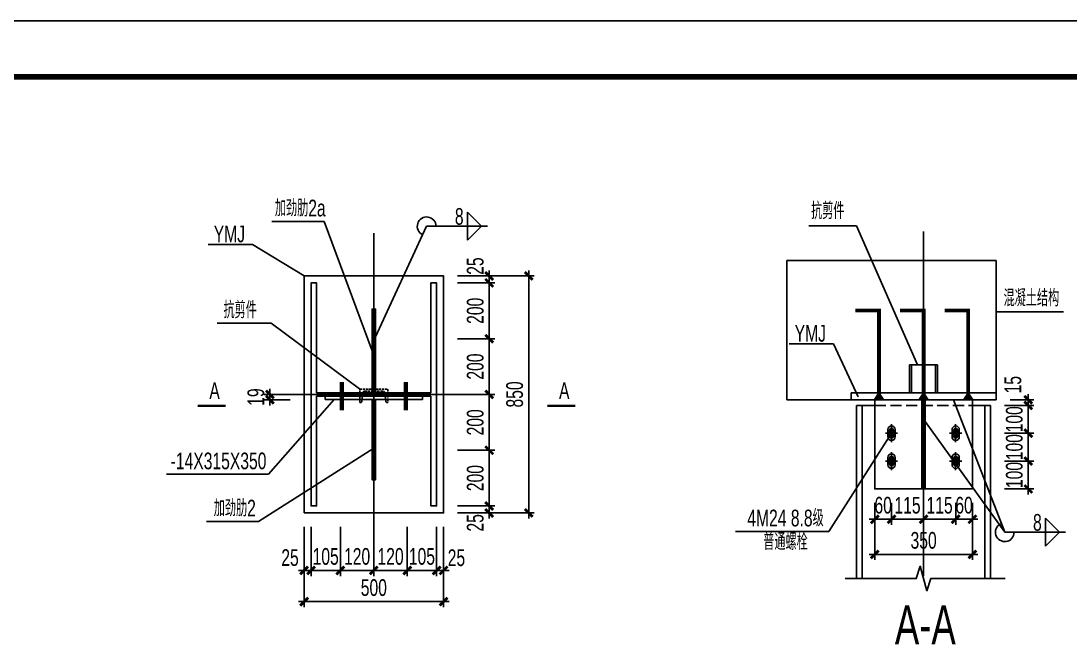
# Model space of a CAD drawing. Header units: millimetres. Extents: x 2359 to 61759, y 2141 to 44141.
# Drawn here: x 25380 to 44188, y 32915 to 44141 of the extents above; entities that cross this region are included whole.
import ezdxf

# ---------------------------------------------------------------- set-up
doc = ezdxf.new("R2010")
doc.units = ezdxf.units.MM
doc.header["$LTSCALE"] = 800
for name, pattern in [('Sx-T-GZJD$0$DASH', [0.35, 0.25, -0.1]), ('Sx-T-GZJD$0$Sx-T-A-DG$0$DASH', [0.35, 0.25, -0.1]), ('Sx-T-GZJD$0$Sx-T-A-DG$0$DASHED', [0.75, 0.5, -0.25]), ('Sx-T-GZJD$0$Sx-T-A-DG$0$DOTE', [2.42, 2, -0.2, 0.02, -0.2])]:
    doc.linetypes.add(name, pattern=pattern)
for name, color, linetype in [('Sx-T-GZJD$0$Sx-T-A-DG$0$Prof', 2, 'Continuous'), ('Sx-T-GZJD$0$Sx-T-A-DG$0$S-AXIS', 222, 'Sx-T-GZJD$0$Sx-T-A-DG$0$DOTE'), ('Sx-T-GZJD$0$Sx-T-A-DG$0$S-BDER', 101, 'Continuous'), ('Sx-T-GZJD$0$Sx-T-A-DG$0$S-BEAM', 4, 'Sx-T-GZJD$0$Sx-T-A-DG$0$DASHED'), ('Sx-T-GZJD$0$Sx-T-A-DG$0$S-COLU', 30, 'Continuous'), ('Sx-T-GZJD$0$Sx-T-A-DG$0$S-THIN', 7, 'Continuous'), ('Sx-T-GZJD$0$Sx-T-A-DG$0$STGJ_BOLT_THIN', 9, 'Continuous')]:
    doc.layers.add(name, color=color, linetype=linetype)
doc.styles.add('Sx-T-GZJD$0$Sx-T-A-DG$0$TSSD_Dimension', font='jzfz_ena.shx', dxfattribs={"width": 0.7, "bigfont": 'JZFZ_CNA.shx'})
doc.dimstyles.new('Sx-T-GZJD$0$Sx-T-A-DG$0$TSSD_100_20', dxfattribs={"dimtxt": 300, "dimasz": 100, "dimexe": 100, "dimexo": 250, "dimgap": 100, "dimtad": 1, "dimdec": 0, "dimlfac": 0.2, "dimzin": 0, "dimdsep": 46, "dimtxsty": 'Sx-T-GZJD$0$Sx-T-A-DG$0$TSSD_Dimension', "dimblk": 'Sx-T-GZJD$0$Sx-T-A-DG$0$_ArchTick', "dimcen": 0, "dimdle": 100, "dimclrt": 7, "dimadec": 0, "dimazin": 0, "dimtfac": 1, "dimtdec": 0, "dimtix": 1, "dimtmove": 2, "dimatfit": 3, "dimfxl": 0, "dimtolj": 1, "dimtzin": 0, "dimarcsym": 0})

# ---------------------------------------------------------------- blocks, each defined once
blk = doc.blocks.new('Sx-T-GZJD$0$Sx-T-A-DG$0$_ArchTick')
at = {"color": 0, "const_width": 0.5}
blk.add_lwpolyline([(-0.71, -0.71), (0.71, 0.71)], dxfattribs=at)
blk = doc.blocks.new('*D50')
at = {"layer": 'Defpoints', "color": 0, "transparency": 16777216}
for p in [(40688, 35749), (40988, 35749), (40988, 35206)]:
    blk.add_point(p, dxfattribs=at)
at = {"layer": 'Sx-T-GZJD$0$Sx-T-A-DG$0$S-BDER', "color": 0, "lineweight": -2, "transparency": 16777216}
for p, q in [((40688, 35499), (40688, 35106)), ((40988, 35499), (40988, 35106)), ((40688, 35206), (40588, 35206)), ((40688, 35206), (40988, 35206)), ((40988, 35206), (41088, 35206))]:
    blk.add_line(p, q, dxfattribs=at)
at = {"layer": 'Sx-T-GZJD$0$Sx-T-A-DG$0$S-BDER', "color": 0, "lineweight": -2, "transparency": 16777216, "xscale": 100, "yscale": 100, "zscale": 100}
blk.add_blockref('Sx-T-GZJD$0$Sx-T-A-DG$0$_ArchTick', (40688, 35206), dxfattribs=at)
at = {"layer": 'Sx-T-GZJD$0$Sx-T-A-DG$0$S-BDER', "color": 0, "lineweight": -2, "transparency": 16777216, "xscale": 100, "yscale": 100, "zscale": 100, "rotation": 180}
blk.add_blockref('Sx-T-GZJD$0$Sx-T-A-DG$0$_ArchTick', (40988, 35206), dxfattribs=at)
at = {"layer": 'Sx-T-GZJD$0$Sx-T-A-DG$0$S-BDER', "color": 7, "transparency": 16777216, "insert": (40838, 35456), "char_height": 300, "attachment_point": 5, "style": 'Sx-T-GZJD$0$Sx-T-A-DG$0$TSSD_Dimension'}
blk.add_mtext('\\A1;60', dxfattribs=at)
blk = doc.blocks.new('*D51')
at = {"layer": 'Defpoints', "color": 0, "transparency": 16777216}
for p in [(40988, 35749), (41563, 35749), (41563, 35206)]:
    blk.add_point(p, dxfattribs=at)
at = {"layer": 'Sx-T-GZJD$0$Sx-T-A-DG$0$S-BDER', "color": 0, "lineweight": -2, "transparency": 16777216}
for p, q in [((40988, 35499), (40988, 35106)), ((41563, 35499), (41563, 35106)), ((40988, 35206), (40888, 35206)), ((40988, 35206), (41563, 35206)), ((41563, 35206), (41663, 35206))]:
    blk.add_line(p, q, dxfattribs=at)
at = {"layer": 'Sx-T-GZJD$0$Sx-T-A-DG$0$S-BDER', "color": 0, "lineweight": -2, "transparency": 16777216, "xscale": 100, "yscale": 100, "zscale": 100}
blk.add_blockref('Sx-T-GZJD$0$Sx-T-A-DG$0$_ArchTick', (40988, 35206), dxfattribs=at)
at = {"layer": 'Sx-T-GZJD$0$Sx-T-A-DG$0$S-BDER', "color": 0, "lineweight": -2, "transparency": 16777216, "xscale": 100, "yscale": 100, "zscale": 100, "rotation": 180}
blk.add_blockref('Sx-T-GZJD$0$Sx-T-A-DG$0$_ArchTick', (41563, 35206), dxfattribs=at)
at = {"layer": 'Sx-T-GZJD$0$Sx-T-A-DG$0$S-BDER', "color": 7, "transparency": 16777216, "insert": (41275, 35456), "char_height": 300, "attachment_point": 5, "style": 'Sx-T-GZJD$0$Sx-T-A-DG$0$TSSD_Dimension'}
blk.add_mtext('\\A1;115', dxfattribs=at)
blk = doc.blocks.new('*D52')
at = {"layer": 'Defpoints', "color": 0, "transparency": 16777216}
for p in [(41563, 35749), (42138, 35749), (42138, 35206)]:
    blk.add_point(p, dxfattribs=at)
at = {"layer": 'Sx-T-GZJD$0$Sx-T-A-DG$0$S-BDER', "color": 0, "lineweight": -2, "transparency": 16777216}
for p, q in [((41563, 35499), (41563, 35106)), ((42138, 35499), (42138, 35106)), ((41563, 35206), (41463, 35206)), ((41563, 35206), (42138, 35206)), ((42138, 35206), (42238, 35206))]:
    blk.add_line(p, q, dxfattribs=at)
at = {"layer": 'Sx-T-GZJD$0$Sx-T-A-DG$0$S-BDER', "color": 0, "lineweight": -2, "transparency": 16777216, "xscale": 100, "yscale": 100, "zscale": 100}
blk.add_blockref('Sx-T-GZJD$0$Sx-T-A-DG$0$_ArchTick', (41563, 35206), dxfattribs=at)
at = {"layer": 'Sx-T-GZJD$0$Sx-T-A-DG$0$S-BDER', "color": 0, "lineweight": -2, "transparency": 16777216, "xscale": 100, "yscale": 100, "zscale": 100, "rotation": 180}
blk.add_blockref('Sx-T-GZJD$0$Sx-T-A-DG$0$_ArchTick', (42138, 35206), dxfattribs=at)
at = {"layer": 'Sx-T-GZJD$0$Sx-T-A-DG$0$S-BDER', "color": 7, "transparency": 16777216, "insert": (41850, 35456), "char_height": 300, "attachment_point": 5, "style": 'Sx-T-GZJD$0$Sx-T-A-DG$0$TSSD_Dimension'}
blk.add_mtext('\\A1;115', dxfattribs=at)
blk = doc.blocks.new('*D53')
at = {"layer": 'Defpoints', "color": 0, "transparency": 16777216}
for p in [(42138, 35749), (42438, 35749), (42438, 35206)]:
    blk.add_point(p, dxfattribs=at)
at = {"layer": 'Sx-T-GZJD$0$Sx-T-A-DG$0$S-BDER', "color": 0, "lineweight": -2, "transparency": 16777216}
for p, q in [((42138, 35499), (42138, 35106)), ((42438, 35499), (42438, 35106)), ((42138, 35206), (42038, 35206)), ((42138, 35206), (42438, 35206)), ((42438, 35206), (42538, 35206))]:
    blk.add_line(p, q, dxfattribs=at)
at = {"layer": 'Sx-T-GZJD$0$Sx-T-A-DG$0$S-BDER', "color": 0, "lineweight": -2, "transparency": 16777216, "xscale": 100, "yscale": 100, "zscale": 100}
blk.add_blockref('Sx-T-GZJD$0$Sx-T-A-DG$0$_ArchTick', (42138, 35206), dxfattribs=at)
at = {"layer": 'Sx-T-GZJD$0$Sx-T-A-DG$0$S-BDER', "color": 0, "lineweight": -2, "transparency": 16777216, "xscale": 100, "yscale": 100, "zscale": 100, "rotation": 180}
blk.add_blockref('Sx-T-GZJD$0$Sx-T-A-DG$0$_ArchTick', (42438, 35206), dxfattribs=at)
at = {"layer": 'Sx-T-GZJD$0$Sx-T-A-DG$0$S-BDER', "color": 7, "transparency": 16777216, "insert": (42288, 35456), "char_height": 300, "attachment_point": 5, "style": 'Sx-T-GZJD$0$Sx-T-A-DG$0$TSSD_Dimension'}
blk.add_mtext('\\A1;60', dxfattribs=at)
blk = doc.blocks.new('*D54')
at = {"layer": 'Defpoints', "color": 0, "transparency": 16777216}
for p in [(42763, 37249), (43440, 37249), (42763, 36749)]:
    blk.add_point(p, dxfattribs=at)
at = {"layer": 'Sx-T-GZJD$0$Sx-T-A-DG$0$S-BDER', "color": 0, "lineweight": -2, "transparency": 16777216}
for p, q in [((43013, 37249), (43540, 37249)), ((43440, 37249), (43440, 37349)), ((43440, 36749), (43440, 37249)), ((43013, 36749), (43540, 36749)), ((43440, 36749), (43440, 36649))]:
    blk.add_line(p, q, dxfattribs=at)
at = {"layer": 'Sx-T-GZJD$0$Sx-T-A-DG$0$S-BDER', "color": 0, "lineweight": -2, "transparency": 16777216, "xscale": 100, "yscale": 100, "zscale": 100}
for p, rotation in [((43440, 37249), 270), ((43440, 36749), 90)]:
    blk.add_blockref('Sx-T-GZJD$0$Sx-T-A-DG$0$_ArchTick', p, dxfattribs=dict(at, rotation=rotation))
at = {"layer": 'Sx-T-GZJD$0$Sx-T-A-DG$0$S-BDER', "color": 7, "transparency": 16777216, "insert": (43190, 36999), "char_height": 300, "attachment_point": 5, "rotation": 90, "style": 'Sx-T-GZJD$0$Sx-T-A-DG$0$TSSD_Dimension'}
blk.add_mtext('\\A1;100', dxfattribs=at)
blk = doc.blocks.new('*D55')
at = {"layer": 'Defpoints', "color": 0, "transparency": 16777216}
for p in [(40688, 35749), (42438, 35749), (42438, 34576)]:
    blk.add_point(p, dxfattribs=at)
at = {"layer": 'Sx-T-GZJD$0$Sx-T-A-DG$0$S-BDER', "color": 0, "lineweight": -2, "transparency": 16777216}
for p, q in [((40688, 35499), (40688, 34476)), ((42438, 35499), (42438, 34476)), ((40588, 34576), (42538, 34576))]:
    blk.add_line(p, q, dxfattribs=at)
at = {"layer": 'Sx-T-GZJD$0$Sx-T-A-DG$0$S-BDER', "color": 0, "lineweight": -2, "transparency": 16777216, "xscale": 100, "yscale": 100, "zscale": 100, "rotation": 180}
blk.add_blockref('Sx-T-GZJD$0$Sx-T-A-DG$0$_ArchTick', (40688, 34576), dxfattribs=at)
at = {"layer": 'Sx-T-GZJD$0$Sx-T-A-DG$0$S-BDER', "color": 0, "lineweight": -2, "transparency": 16777216, "xscale": 100, "yscale": 100, "zscale": 100}
blk.add_blockref('Sx-T-GZJD$0$Sx-T-A-DG$0$_ArchTick', (42438, 34576), dxfattribs=at)
at = {"layer": 'Sx-T-GZJD$0$Sx-T-A-DG$0$S-BDER', "color": 7, "transparency": 16777216, "insert": (41563, 34826), "char_height": 300, "attachment_point": 5, "style": 'Sx-T-GZJD$0$Sx-T-A-DG$0$TSSD_Dimension'}
blk.add_mtext('\\A1;350', dxfattribs=at)
blk = doc.blocks.new('*D89')
at = {"layer": 'Defpoints', "color": 0, "transparency": 16777216}
for p in [(42763, 37249), (42863, 37349), (43440, 37349)]:
    blk.add_point(p, dxfattribs=at)
at = {"layer": 'Sx-T-GZJD$0$Sx-T-A-DG$0$S-BDER', "color": 0, "lineweight": -2, "transparency": 16777216}
for p, q in [((43440, 37349), (43440, 37449)), ((43013, 37249), (43540, 37249)), ((43113, 37349), (43540, 37349)), ((43440, 37249), (43440, 37349)), ((43440, 37249), (43440, 37149))]:
    blk.add_line(p, q, dxfattribs=at)
at = {"layer": 'Sx-T-GZJD$0$Sx-T-A-DG$0$S-BDER', "color": 0, "lineweight": -2, "transparency": 16777216, "xscale": 100, "yscale": 100, "zscale": 100}
for p, rotation in [((43440, 37349), 270), ((43440, 37249), 90)]:
    blk.add_blockref('Sx-T-GZJD$0$Sx-T-A-DG$0$_ArchTick', p, dxfattribs=dict(at, rotation=rotation))
at = {"layer": 'Sx-T-GZJD$0$Sx-T-A-DG$0$S-BDER', "color": 7, "transparency": 16777216, "insert": (43165, 37619), "char_height": 300, "attachment_point": 5, "rotation": 90, "style": 'Sx-T-GZJD$0$Sx-T-A-DG$0$TSSD_Dimension'}
blk.add_mtext('\\A1;15', dxfattribs=at)
blk = doc.blocks.new('*D98')
at = {"layer": 'Defpoints', "color": 0, "transparency": 16777216}
for p in [(42763, 36749), (43440, 36749), (42763, 36249)]:
    blk.add_point(p, dxfattribs=at)
at = {"layer": 'Sx-T-GZJD$0$Sx-T-A-DG$0$S-BDER', "color": 0, "lineweight": -2, "transparency": 16777216}
for p, q in [((43013, 36749), (43540, 36749)), ((43440, 36749), (43440, 36849)), ((43440, 36249), (43440, 36749)), ((43013, 36249), (43540, 36249)), ((43440, 36249), (43440, 36149))]:
    blk.add_line(p, q, dxfattribs=at)
at = {"layer": 'Sx-T-GZJD$0$Sx-T-A-DG$0$S-BDER', "color": 0, "lineweight": -2, "transparency": 16777216, "xscale": 100, "yscale": 100, "zscale": 100}
for p, rotation in [((43440, 36749), 270), ((43440, 36249), 90)]:
    blk.add_blockref('Sx-T-GZJD$0$Sx-T-A-DG$0$_ArchTick', p, dxfattribs=dict(at, rotation=rotation))
at = {"layer": 'Sx-T-GZJD$0$Sx-T-A-DG$0$S-BDER', "color": 7, "transparency": 16777216, "insert": (43190, 36499), "char_height": 300, "attachment_point": 5, "rotation": 90, "style": 'Sx-T-GZJD$0$Sx-T-A-DG$0$TSSD_Dimension'}
blk.add_mtext('\\A1;100', dxfattribs=at)
blk = doc.blocks.new('*D99')
at = {"layer": 'Defpoints', "color": 0, "transparency": 16777216}
for p in [(42763, 36249), (43440, 36249), (42763, 35749)]:
    blk.add_point(p, dxfattribs=at)
at = {"layer": 'Sx-T-GZJD$0$Sx-T-A-DG$0$S-BDER', "color": 0, "lineweight": -2, "transparency": 16777216}
for p, q in [((43440, 36249), (43440, 36349)), ((43013, 36249), (43540, 36249)), ((43440, 35749), (43440, 36249)), ((43013, 35749), (43540, 35749)), ((43440, 35749), (43440, 35649))]:
    blk.add_line(p, q, dxfattribs=at)
at = {"layer": 'Sx-T-GZJD$0$Sx-T-A-DG$0$S-BDER', "color": 0, "lineweight": -2, "transparency": 16777216, "xscale": 100, "yscale": 100, "zscale": 100}
for p, rotation in [((43440, 36249), 270), ((43440, 35749), 90)]:
    blk.add_blockref('Sx-T-GZJD$0$Sx-T-A-DG$0$_ArchTick', p, dxfattribs=dict(at, rotation=rotation))
at = {"layer": 'Sx-T-GZJD$0$Sx-T-A-DG$0$S-BDER', "color": 7, "transparency": 16777216, "insert": (43190, 35999), "char_height": 300, "attachment_point": 5, "rotation": 90, "style": 'Sx-T-GZJD$0$Sx-T-A-DG$0$TSSD_Dimension'}
blk.add_mtext('\\A1;100', dxfattribs=at)
blk = doc.blocks.new('*D108')
at = {"layer": 'Defpoints', "color": 0, "transparency": 16777216}
for p in [(32956, 35444), (33775, 35444), (32956, 35319)]:
    blk.add_point(p, dxfattribs=at)
at = {"layer": 'Sx-T-GZJD$0$Sx-T-A-DG$0$S-BDER', "color": 0, "lineweight": -2, "transparency": 16777216}
for p, q in [((33206, 35444), (33875, 35444)), ((33775, 35444), (33775, 35544)), ((33775, 35319), (33775, 35444)), ((33206, 35319), (33875, 35319)), ((33775, 35319), (33775, 35219))]:
    blk.add_line(p, q, dxfattribs=at)
at = {"layer": 'Sx-T-GZJD$0$Sx-T-A-DG$0$S-BDER', "color": 0, "lineweight": -2, "transparency": 16777216, "xscale": 100, "yscale": 100, "zscale": 100}
for p, rotation in [((33775, 35444), 270), ((33775, 35319), 90)]:
    blk.add_blockref('Sx-T-GZJD$0$Sx-T-A-DG$0$_ArchTick', p, dxfattribs=dict(at, rotation=rotation))
at = {"layer": 'Sx-T-GZJD$0$Sx-T-A-DG$0$S-BDER', "color": 7, "transparency": 16777216, "insert": (33525, 35142), "char_height": 300, "attachment_point": 5, "rotation": 90, "style": 'Sx-T-GZJD$0$Sx-T-A-DG$0$TSSD_Dimension'}
blk.add_mtext('\\A1;25', dxfattribs=at)
blk = doc.blocks.new('*D109')
at = {"layer": 'Defpoints', "color": 0, "transparency": 16777216}
for p in [(32956, 39569), (33775, 39569), (32956, 39444)]:
    blk.add_point(p, dxfattribs=at)
at = {"layer": 'Sx-T-GZJD$0$Sx-T-A-DG$0$S-BDER', "color": 0, "lineweight": -2, "transparency": 16777216}
for p, q in [((33206, 39569), (33875, 39569)), ((33775, 39569), (33775, 39669)), ((33775, 39444), (33775, 39569)), ((33206, 39444), (33875, 39444)), ((33775, 39444), (33775, 39344))]:
    blk.add_line(p, q, dxfattribs=at)
at = {"layer": 'Sx-T-GZJD$0$Sx-T-A-DG$0$S-BDER', "color": 0, "lineweight": -2, "transparency": 16777216, "xscale": 100, "yscale": 100, "zscale": 100}
for p, rotation in [((33775, 39569), 270), ((33775, 39444), 90)]:
    blk.add_blockref('Sx-T-GZJD$0$Sx-T-A-DG$0$_ArchTick', p, dxfattribs=dict(at, rotation=rotation))
at = {"layer": 'Sx-T-GZJD$0$Sx-T-A-DG$0$S-BDER', "color": 7, "transparency": 16777216, "insert": (33525, 39746), "char_height": 300, "attachment_point": 5, "rotation": 90, "style": 'Sx-T-GZJD$0$Sx-T-A-DG$0$TSSD_Dimension'}
blk.add_mtext('\\A1;25', dxfattribs=at)
blk = doc.blocks.new('*D110')
at = {"layer": 'Defpoints', "color": 0, "transparency": 16777216}
for p in [(32306, 35319), (32831, 35319), (32306, 34288)]:
    blk.add_point(p, dxfattribs=at)
at = {"layer": 'Sx-T-GZJD$0$Sx-T-A-DG$0$S-BDER', "color": 0, "lineweight": -2, "transparency": 16777216}
for p, q in [((32306, 35069), (32306, 34188)), ((32831, 35069), (32831, 34188)), ((32306, 34288), (32206, 34288)), ((32831, 34288), (32306, 34288)), ((32831, 34288), (32931, 34288))]:
    blk.add_line(p, q, dxfattribs=at)
at = {"layer": 'Sx-T-GZJD$0$Sx-T-A-DG$0$S-BDER', "color": 0, "lineweight": -2, "transparency": 16777216, "xscale": 100, "yscale": 100, "zscale": 100}
blk.add_blockref('Sx-T-GZJD$0$Sx-T-A-DG$0$_ArchTick', (32306, 34288), dxfattribs=at)
at = {"layer": 'Sx-T-GZJD$0$Sx-T-A-DG$0$S-BDER', "color": 0, "lineweight": -2, "transparency": 16777216, "xscale": 100, "yscale": 100, "zscale": 100, "rotation": 180}
blk.add_blockref('Sx-T-GZJD$0$Sx-T-A-DG$0$_ArchTick', (32831, 34288), dxfattribs=at)
at = {"layer": 'Sx-T-GZJD$0$Sx-T-A-DG$0$S-BDER', "color": 7, "transparency": 16777216, "insert": (32568, 34538), "char_height": 300, "attachment_point": 5, "style": 'Sx-T-GZJD$0$Sx-T-A-DG$0$TSSD_Dimension'}
blk.add_mtext('\\A1;105', dxfattribs=at)
blk = doc.blocks.new('*D111')
at = {"layer": 'Defpoints', "color": 0, "transparency": 16777216}
for p in [(30456, 35319), (30581, 35319), (30456, 34288)]:
    blk.add_point(p, dxfattribs=at)
at = {"layer": 'Sx-T-GZJD$0$Sx-T-A-DG$0$S-BDER', "color": 0, "lineweight": -2, "transparency": 16777216}
for p, q in [((30456, 35069), (30456, 34188)), ((30581, 35069), (30581, 34188)), ((30456, 34288), (30356, 34288)), ((30581, 34288), (30456, 34288)), ((30581, 34288), (30681, 34288))]:
    blk.add_line(p, q, dxfattribs=at)
at = {"layer": 'Sx-T-GZJD$0$Sx-T-A-DG$0$S-BDER', "color": 0, "lineweight": -2, "transparency": 16777216, "xscale": 100, "yscale": 100, "zscale": 100}
blk.add_blockref('Sx-T-GZJD$0$Sx-T-A-DG$0$_ArchTick', (30456, 34288), dxfattribs=at)
at = {"layer": 'Sx-T-GZJD$0$Sx-T-A-DG$0$S-BDER', "color": 0, "lineweight": -2, "transparency": 16777216, "xscale": 100, "yscale": 100, "zscale": 100, "rotation": 180}
blk.add_blockref('Sx-T-GZJD$0$Sx-T-A-DG$0$_ArchTick', (30581, 34288), dxfattribs=at)
at = {"layer": 'Sx-T-GZJD$0$Sx-T-A-DG$0$S-BDER', "color": 7, "transparency": 16777216, "insert": (30203, 34517), "char_height": 300, "attachment_point": 5, "style": 'Sx-T-GZJD$0$Sx-T-A-DG$0$TSSD_Dimension'}
blk.add_mtext('\\A1;25', dxfattribs=at)
blk = doc.blocks.new('*D112')
at = {"layer": 'Defpoints', "color": 0, "transparency": 16777216}
for p in [(32956, 39569), (34482, 39569), (32956, 35319)]:
    blk.add_point(p, dxfattribs=at)
at = {"layer": 'Sx-T-GZJD$0$Sx-T-A-DG$0$S-BDER', "color": 0, "lineweight": -2, "transparency": 16777216}
for p, q in [((33206, 39569), (34582, 39569)), ((34482, 35219), (34482, 39669)), ((33206, 35319), (34582, 35319))]:
    blk.add_line(p, q, dxfattribs=at)
at = {"layer": 'Sx-T-GZJD$0$Sx-T-A-DG$0$S-BDER', "color": 0, "lineweight": -2, "transparency": 16777216, "xscale": 100, "yscale": 100, "zscale": 100}
for p, rotation in [((34482, 39569), 90), ((34482, 35319), 270)]:
    blk.add_blockref('Sx-T-GZJD$0$Sx-T-A-DG$0$_ArchTick', p, dxfattribs=dict(at, rotation=rotation))
at = {"layer": 'Sx-T-GZJD$0$Sx-T-A-DG$0$S-BDER', "color": 7, "transparency": 16777216, "insert": (34232, 37444), "char_height": 300, "attachment_point": 5, "rotation": 90, "style": 'Sx-T-GZJD$0$Sx-T-A-DG$0$TSSD_Dimension'}
blk.add_mtext('\\A1;850', dxfattribs=at)
blk = doc.blocks.new('*D113')
at = {"layer": 'Defpoints', "color": 0, "transparency": 16777216}
for p in [(30456, 35319), (32956, 35319), (30456, 33729)]:
    blk.add_point(p, dxfattribs=at)
at = {"layer": 'Sx-T-GZJD$0$Sx-T-A-DG$0$S-BDER', "color": 0, "lineweight": -2, "transparency": 16777216}
for p, q in [((30456, 35069), (30456, 33629)), ((32956, 35069), (32956, 33629)), ((33056, 33729), (30356, 33729))]:
    blk.add_line(p, q, dxfattribs=at)
at = {"layer": 'Sx-T-GZJD$0$Sx-T-A-DG$0$S-BDER', "color": 0, "lineweight": -2, "transparency": 16777216, "xscale": 100, "yscale": 100, "zscale": 100, "rotation": 180}
blk.add_blockref('Sx-T-GZJD$0$Sx-T-A-DG$0$_ArchTick', (30456, 33729), dxfattribs=at)
at = {"layer": 'Sx-T-GZJD$0$Sx-T-A-DG$0$S-BDER', "color": 0, "lineweight": -2, "transparency": 16777216, "xscale": 100, "yscale": 100, "zscale": 100}
blk.add_blockref('Sx-T-GZJD$0$Sx-T-A-DG$0$_ArchTick', (32956, 33729), dxfattribs=at)
at = {"layer": 'Sx-T-GZJD$0$Sx-T-A-DG$0$S-BDER', "color": 7, "transparency": 16777216, "insert": (31706, 33979), "char_height": 300, "attachment_point": 5, "style": 'Sx-T-GZJD$0$Sx-T-A-DG$0$TSSD_Dimension'}
blk.add_mtext('\\A1;500', dxfattribs=at)
blk = doc.blocks.new('*D114')
at = {"layer": 'Defpoints', "color": 0, "transparency": 16777216}
for p in [(32956, 37444), (33775, 37444), (32956, 36444)]:
    blk.add_point(p, dxfattribs=at)
at = {"layer": 'Sx-T-GZJD$0$Sx-T-A-DG$0$S-BDER', "color": 0, "lineweight": -2, "transparency": 16777216}
for p, q in [((33206, 37444), (33875, 37444)), ((33775, 36344), (33775, 37544)), ((33206, 36444), (33875, 36444))]:
    blk.add_line(p, q, dxfattribs=at)
at = {"layer": 'Sx-T-GZJD$0$Sx-T-A-DG$0$S-BDER', "color": 0, "lineweight": -2, "transparency": 16777216, "xscale": 100, "yscale": 100, "zscale": 100}
for p, rotation in [((33775, 37444), 90), ((33775, 36444), 270)]:
    blk.add_blockref('Sx-T-GZJD$0$Sx-T-A-DG$0$_ArchTick', p, dxfattribs=dict(at, rotation=rotation))
at = {"layer": 'Sx-T-GZJD$0$Sx-T-A-DG$0$S-BDER', "color": 7, "transparency": 16777216, "insert": (33525, 36944), "char_height": 300, "attachment_point": 5, "rotation": 90, "style": 'Sx-T-GZJD$0$Sx-T-A-DG$0$TSSD_Dimension'}
blk.add_mtext('\\A1;200', dxfattribs=at)
blk = doc.blocks.new('*D115')
at = {"layer": 'Defpoints', "color": 0, "transparency": 16777216}
for p in [(32956, 38444), (33775, 38444), (32956, 37444)]:
    blk.add_point(p, dxfattribs=at)
at = {"layer": 'Sx-T-GZJD$0$Sx-T-A-DG$0$S-BDER', "color": 0, "lineweight": -2, "transparency": 16777216}
for p, q in [((33206, 38444), (33875, 38444)), ((33775, 37344), (33775, 38544)), ((33206, 37444), (33875, 37444))]:
    blk.add_line(p, q, dxfattribs=at)
at = {"layer": 'Sx-T-GZJD$0$Sx-T-A-DG$0$S-BDER', "color": 0, "lineweight": -2, "transparency": 16777216, "xscale": 100, "yscale": 100, "zscale": 100}
for p, rotation in [((33775, 38444), 90), ((33775, 37444), 270)]:
    blk.add_blockref('Sx-T-GZJD$0$Sx-T-A-DG$0$_ArchTick', p, dxfattribs=dict(at, rotation=rotation))
at = {"layer": 'Sx-T-GZJD$0$Sx-T-A-DG$0$S-BDER', "color": 7, "transparency": 16777216, "insert": (33525, 37944), "char_height": 300, "attachment_point": 5, "rotation": 90, "style": 'Sx-T-GZJD$0$Sx-T-A-DG$0$TSSD_Dimension'}
blk.add_mtext('\\A1;200', dxfattribs=at)
blk = doc.blocks.new('*D116')
at = {"layer": 'Defpoints', "color": 0, "transparency": 16777216}
for p in [(31706, 35319), (32306, 35319), (31706, 34288)]:
    blk.add_point(p, dxfattribs=at)
at = {"layer": 'Sx-T-GZJD$0$Sx-T-A-DG$0$S-BDER', "color": 0, "lineweight": -2, "transparency": 16777216}
for p, q in [((31706, 35069), (31706, 34188)), ((32306, 35069), (32306, 34188)), ((31706, 34288), (31606, 34288)), ((32306, 34288), (31706, 34288)), ((32306, 34288), (32406, 34288))]:
    blk.add_line(p, q, dxfattribs=at)
at = {"layer": 'Sx-T-GZJD$0$Sx-T-A-DG$0$S-BDER', "color": 0, "lineweight": -2, "transparency": 16777216, "xscale": 100, "yscale": 100, "zscale": 100}
blk.add_blockref('Sx-T-GZJD$0$Sx-T-A-DG$0$_ArchTick', (31706, 34288), dxfattribs=at)
at = {"layer": 'Sx-T-GZJD$0$Sx-T-A-DG$0$S-BDER', "color": 0, "lineweight": -2, "transparency": 16777216, "xscale": 100, "yscale": 100, "zscale": 100, "rotation": 180}
blk.add_blockref('Sx-T-GZJD$0$Sx-T-A-DG$0$_ArchTick', (32306, 34288), dxfattribs=at)
at = {"layer": 'Sx-T-GZJD$0$Sx-T-A-DG$0$S-BDER', "color": 7, "transparency": 16777216, "insert": (32006, 34538), "char_height": 300, "attachment_point": 5, "style": 'Sx-T-GZJD$0$Sx-T-A-DG$0$TSSD_Dimension'}
blk.add_mtext('\\A1;120', dxfattribs=at)
blk = doc.blocks.new('*D117')
at = {"layer": 'Defpoints', "color": 0, "transparency": 16777216}
for p in [(31106, 35319), (31706, 35319), (31106, 34288)]:
    blk.add_point(p, dxfattribs=at)
at = {"layer": 'Sx-T-GZJD$0$Sx-T-A-DG$0$S-BDER', "color": 0, "lineweight": -2, "transparency": 16777216}
for p, q in [((31106, 35069), (31106, 34188)), ((31706, 35069), (31706, 34188)), ((31106, 34288), (31006, 34288)), ((31706, 34288), (31106, 34288)), ((31706, 34288), (31806, 34288))]:
    blk.add_line(p, q, dxfattribs=at)
at = {"layer": 'Sx-T-GZJD$0$Sx-T-A-DG$0$S-BDER', "color": 0, "lineweight": -2, "transparency": 16777216, "xscale": 100, "yscale": 100, "zscale": 100}
blk.add_blockref('Sx-T-GZJD$0$Sx-T-A-DG$0$_ArchTick', (31106, 34288), dxfattribs=at)
at = {"layer": 'Sx-T-GZJD$0$Sx-T-A-DG$0$S-BDER', "color": 0, "lineweight": -2, "transparency": 16777216, "xscale": 100, "yscale": 100, "zscale": 100, "rotation": 180}
blk.add_blockref('Sx-T-GZJD$0$Sx-T-A-DG$0$_ArchTick', (31706, 34288), dxfattribs=at)
at = {"layer": 'Sx-T-GZJD$0$Sx-T-A-DG$0$S-BDER', "color": 7, "transparency": 16777216, "insert": (31406, 34538), "char_height": 300, "attachment_point": 5, "style": 'Sx-T-GZJD$0$Sx-T-A-DG$0$TSSD_Dimension'}
blk.add_mtext('\\A1;120', dxfattribs=at)
blk = doc.blocks.new('*D118')
at = {"layer": 'Defpoints', "color": 0, "transparency": 16777216}
for p in [(29842, 37444), (30456, 37444), (30456, 37349)]:
    blk.add_point(p, dxfattribs=at)
at = {"layer": 'Sx-T-GZJD$0$Sx-T-A-DG$0$S-BDER', "color": 0, "lineweight": -2, "transparency": 16777216}
for p, q in [((30206, 37444), (29742, 37444)), ((29842, 37444), (29842, 37544)), ((29842, 37349), (29842, 37444)), ((30206, 37349), (29742, 37349)), ((29842, 37349), (29842, 37249))]:
    blk.add_line(p, q, dxfattribs=at)
at = {"layer": 'Sx-T-GZJD$0$Sx-T-A-DG$0$S-BDER', "color": 0, "lineweight": -2, "transparency": 16777216, "xscale": 100, "yscale": 100, "zscale": 100}
for p, rotation in [((29842, 37444), 270), ((29842, 37349), 90)]:
    blk.add_blockref('Sx-T-GZJD$0$Sx-T-A-DG$0$_ArchTick', p, dxfattribs=dict(at, rotation=rotation))
at = {"layer": 'Sx-T-GZJD$0$Sx-T-A-DG$0$S-BDER', "color": 7, "transparency": 16777216, "insert": (29592, 37397), "char_height": 300, "attachment_point": 5, "rotation": 90, "style": 'Sx-T-GZJD$0$Sx-T-A-DG$0$TSSD_Dimension'}
blk.add_mtext('\\A1;19', dxfattribs=at)
blk = doc.blocks.new('*D119')
at = {"layer": 'Defpoints', "color": 0, "transparency": 16777216}
for p in [(32831, 35319), (32956, 35319), (32831, 34288)]:
    blk.add_point(p, dxfattribs=at)
at = {"layer": 'Sx-T-GZJD$0$Sx-T-A-DG$0$S-BDER', "color": 0, "lineweight": -2, "transparency": 16777216}
for p, q in [((32831, 35069), (32831, 34188)), ((32956, 35069), (32956, 34188)), ((32831, 34288), (32731, 34288)), ((32956, 34288), (32831, 34288)), ((32956, 34288), (33056, 34288))]:
    blk.add_line(p, q, dxfattribs=at)
at = {"layer": 'Sx-T-GZJD$0$Sx-T-A-DG$0$S-BDER', "color": 0, "lineweight": -2, "transparency": 16777216, "xscale": 100, "yscale": 100, "zscale": 100}
blk.add_blockref('Sx-T-GZJD$0$Sx-T-A-DG$0$_ArchTick', (32831, 34288), dxfattribs=at)
at = {"layer": 'Sx-T-GZJD$0$Sx-T-A-DG$0$S-BDER', "color": 0, "lineweight": -2, "transparency": 16777216, "xscale": 100, "yscale": 100, "zscale": 100, "rotation": 180}
blk.add_blockref('Sx-T-GZJD$0$Sx-T-A-DG$0$_ArchTick', (32956, 34288), dxfattribs=at)
at = {"layer": 'Sx-T-GZJD$0$Sx-T-A-DG$0$S-BDER', "color": 7, "transparency": 16777216, "insert": (33187, 34515), "char_height": 300, "attachment_point": 5, "style": 'Sx-T-GZJD$0$Sx-T-A-DG$0$TSSD_Dimension'}
blk.add_mtext('\\A1;25', dxfattribs=at)
blk = doc.blocks.new('*D120')
at = {"layer": 'Defpoints', "color": 0, "transparency": 16777216}
for p in [(30581, 35319), (31106, 35319), (30581, 34288)]:
    blk.add_point(p, dxfattribs=at)
at = {"layer": 'Sx-T-GZJD$0$Sx-T-A-DG$0$S-BDER', "color": 0, "lineweight": -2, "transparency": 16777216}
for p, q in [((30581, 35069), (30581, 34188)), ((31106, 35069), (31106, 34188)), ((30581, 34288), (30481, 34288)), ((31106, 34288), (30581, 34288)), ((31106, 34288), (31206, 34288))]:
    blk.add_line(p, q, dxfattribs=at)
at = {"layer": 'Sx-T-GZJD$0$Sx-T-A-DG$0$S-BDER', "color": 0, "lineweight": -2, "transparency": 16777216, "xscale": 100, "yscale": 100, "zscale": 100}
blk.add_blockref('Sx-T-GZJD$0$Sx-T-A-DG$0$_ArchTick', (30581, 34288), dxfattribs=at)
at = {"layer": 'Sx-T-GZJD$0$Sx-T-A-DG$0$S-BDER', "color": 0, "lineweight": -2, "transparency": 16777216, "xscale": 100, "yscale": 100, "zscale": 100, "rotation": 180}
blk.add_blockref('Sx-T-GZJD$0$Sx-T-A-DG$0$_ArchTick', (31106, 34288), dxfattribs=at)
at = {"layer": 'Sx-T-GZJD$0$Sx-T-A-DG$0$S-BDER', "color": 7, "transparency": 16777216, "insert": (30843, 34538), "char_height": 300, "attachment_point": 5, "style": 'Sx-T-GZJD$0$Sx-T-A-DG$0$TSSD_Dimension'}
blk.add_mtext('\\A1;105', dxfattribs=at)
blk = doc.blocks.new('*D121')
at = {"layer": 'Defpoints', "color": 0, "transparency": 16777216}
for p in [(32956, 36444), (33775, 36444), (32956, 35444)]:
    blk.add_point(p, dxfattribs=at)
at = {"layer": 'Sx-T-GZJD$0$Sx-T-A-DG$0$S-BDER', "color": 0, "lineweight": -2, "transparency": 16777216}
for p, q in [((33775, 35344), (33775, 36544)), ((33206, 36444), (33875, 36444)), ((33206, 35444), (33875, 35444))]:
    blk.add_line(p, q, dxfattribs=at)
at = {"layer": 'Sx-T-GZJD$0$Sx-T-A-DG$0$S-BDER', "color": 0, "lineweight": -2, "transparency": 16777216, "xscale": 100, "yscale": 100, "zscale": 100}
for p, rotation in [((33775, 36444), 90), ((33775, 35444), 270)]:
    blk.add_blockref('Sx-T-GZJD$0$Sx-T-A-DG$0$_ArchTick', p, dxfattribs=dict(at, rotation=rotation))
at = {"layer": 'Sx-T-GZJD$0$Sx-T-A-DG$0$S-BDER', "color": 7, "transparency": 16777216, "insert": (33525, 35944), "char_height": 300, "attachment_point": 5, "rotation": 90, "style": 'Sx-T-GZJD$0$Sx-T-A-DG$0$TSSD_Dimension'}
blk.add_mtext('\\A1;200', dxfattribs=at)
blk = doc.blocks.new('*D122')
at = {"layer": 'Defpoints', "color": 0, "transparency": 16777216}
for p in [(32956, 39444), (33775, 39444), (32956, 38444)]:
    blk.add_point(p, dxfattribs=at)
at = {"layer": 'Sx-T-GZJD$0$Sx-T-A-DG$0$S-BDER', "color": 0, "lineweight": -2, "transparency": 16777216}
for p, q in [((33775, 38344), (33775, 39544)), ((33206, 39444), (33875, 39444)), ((33206, 38444), (33875, 38444))]:
    blk.add_line(p, q, dxfattribs=at)
at = {"layer": 'Sx-T-GZJD$0$Sx-T-A-DG$0$S-BDER', "color": 0, "lineweight": -2, "transparency": 16777216, "xscale": 100, "yscale": 100, "zscale": 100}
for p, rotation in [((33775, 39444), 90), ((33775, 38444), 270)]:
    blk.add_blockref('Sx-T-GZJD$0$Sx-T-A-DG$0$_ArchTick', p, dxfattribs=dict(at, rotation=rotation))
at = {"layer": 'Sx-T-GZJD$0$Sx-T-A-DG$0$S-BDER', "color": 7, "transparency": 16777216, "insert": (33525, 38944), "char_height": 300, "attachment_point": 5, "rotation": 90, "style": 'Sx-T-GZJD$0$Sx-T-A-DG$0$TSSD_Dimension'}
blk.add_mtext('\\A1;200', dxfattribs=at)
blk = doc.blocks.new('*U3')
at = {"color": 4}
blk.add_lwpolyline([(-584, -10), (10, -10), (10, 410), (-584, 410)], close=True, dxfattribs=at)
at = {"color": 4, "const_width": 1}
blk.add_lwpolyline([(-559, 0), (0, 0), (0, 400), (-559, 400)], close=True, dxfattribs=at)
blk = doc.blocks.new('Sx-T-GZJD')
at = {"layer": 'Sx-T-GZJD$0$Sx-T-A-DG$0$Prof', "ltscale": 0.2}
for p, q in [((41312.6, 37474), (41312.6, 37974)), ((41312.6, 37974), (41812.6, 37974)), ((41347.6, 37474), (41347.6, 37974)), ((41777.6, 37474), (41777.6, 37974)), ((41812.6, 37474), (41812.6, 37974))]:
    blk.add_line(p, q, dxfattribs=at)
at = {"layer": 'Sx-T-GZJD$0$Sx-T-A-DG$0$Prof', "linetype": 'Sx-T-GZJD$0$Sx-T-A-DG$0$DASH', "ltscale": 0.2}
blk.add_lwpolyline([(31955.9, 37539), (31955.9, 37299), (31942.6, 37299, -0.3853136), (31921.7, 37317.9), (31906.9, 37465.7, 0.3853136), (31864.6, 37504), (31547.1, 37504, 0.3853136), (31504.8, 37465.7), (31490, 37317.9, -0.3853136), (31469.1, 37299), (31455.9, 37299), (31455.9, 37539), (31955.9, 37539)], format="xyb", dxfattribs=at)
at = {"layer": 'Sx-T-GZJD$0$Sx-T-A-DG$0$S-AXIS', "linetype": 'Continuous'}
for p, q in [((31705.9, 34503.9), (31705.9, 40333.7)), ((41562.6, 34194.2), (41562.6, 40366.4)), ((33615.2, 37444), (29775.9, 37444))]:
    blk.add_line(p, q, dxfattribs=at)
at = {"layer": 'Sx-T-GZJD$0$Sx-T-A-DG$0$S-BDER', "color": 7}
for p, q in [((33383.5, 40459.9), (33383.5, 40709.9)), ((33633.5, 40459.9), (33383.5, 40709.9)), ((29877.7, 40546.6), (30813.1, 40546.6)), ((30813.1, 40546.6), (31675.9, 38224)), ((31735.9, 38479.9), (32652.7, 40459.9)), ((32652.7, 40459.9), (33744.1, 40459.9)), ((33383.5, 40459.9), (33383.5, 40209.9)), ((33633.5, 40459.9), (33383.5, 40209.9)), ((40361.6, 40466.1), (39507.8, 40466.1)), ((40361.6, 40466.1), (41455.5, 37974)), ((29531.7, 40135.4), (28734.7, 40135.4)), ((29531.7, 40135.4), (30455.9, 39569)), ((42862.6, 38928.5), (44068.8, 38928.5)), ((28898.3, 38720.9), (29866.8, 38720.9)), ((31473.4, 37527.4), (29866.8, 38720.9)), ((39947.1, 38352.8), (39150.1, 38352.8)), ((39947.1, 38352.8), (40387.6, 37399)), ((30996.5, 37354), (29817.8, 36012.5)), ((42101.6, 37349), (43018.4, 34973.8)), ((41592.6, 36957.7), (43018.4, 34973.8)), ((39863.2, 34988.8), (40987.6, 36749)), ((29639.4, 35168.6), (31705.9, 36480.4)), ((29817.8, 36012.5), (27988.3, 36012.5)), ((43749.2, 34973.8), (43749.2, 35223.8)), ((43999.2, 34973.8), (43749.2, 35223.8)), ((28704, 35168.6), (29639.4, 35168.6)), ((38190.7, 34988.8), (39863.2, 34988.8)), ((43018.4, 34973.8), (44109.8, 34973.8)), ((43749.2, 34973.8), (43749.2, 34723.8)), ((43999.2, 34973.8), (43749.2, 34723.8))]:
    blk.add_line(p, q, dxfattribs=at)
at = {"layer": 'Sx-T-GZJD$0$Sx-T-A-DG$0$S-BDER'}
blk.add_lwpolyline([(4858.9, 43141.3), (53758.9, 43141.3), (53758.9, 3141.3), (4858.9, 3141.3)], close=True, dxfattribs=at)
at = {"layer": 'Sx-T-GZJD$0$Sx-T-A-DG$0$S-BDER', "const_width": 40}
for points in [[(28546.8, 37241.2), (29046.8, 37241.2)], [(34816.3, 37241.2), (35316.3, 37241.2)]]:
    blk.add_lwpolyline(points, dxfattribs=at)
at = {"layer": 'Sx-T-GZJD$0$Sx-T-A-DG$0$S-BDER'}
for points in [[(40922.6, 36684), (40922.6, 36814)], [(41052.6, 36814), (41052.6, 36684)], [(42072.6, 36684), (42072.6, 36814)], [(42202.6, 36814), (42202.6, 36684)], [(40922.6, 36184), (40922.6, 36314)], [(41052.6, 36314), (41052.6, 36184)], [(42072.6, 36184), (42072.6, 36314)], [(42202.6, 36314), (42202.6, 36184)]]:
    blk.add_lwpolyline(points, dxfattribs=at)
at = {"layer": 'Sx-T-GZJD$0$Sx-T-A-DG$0$S-BDER', "color": 7}
for centre, start, end in [((32652.7, 40459.9), 0, 245.15377), ((43018.4, 34973.8), 117.31486, 0)]:
    blk.add_arc(centre, 167.7, start, end, dxfattribs=at)
at = {"layer": 'Sx-T-GZJD$0$Sx-T-A-DG$0$S-BDER'}
for centre, start, end in [((40987.6, 36814), 0, 180), ((42137.6, 36814), 0, 180), ((40987.6, 36684), 180, 0), ((42137.6, 36684), 180, 0), ((40987.6, 36314), 0, 180), ((42137.6, 36314), 0, 180), ((40987.6, 36184), 180, 0), ((42137.6, 36184), 180, 0)]:
    blk.add_arc(centre, 65, start, end, dxfattribs=at)
at = {"layer": 'Sx-T-GZJD$0$Sx-T-A-DG$0$S-BEAM', "linetype": 'ByBlock'}
for p, q in [((39112.6, 39849), (42862.6, 39849)), ((39112.6, 37349), (39112.6, 39849)), ((42862.6, 37349), (42862.6, 39849)), ((39112.6, 37349), (42862.6, 37349))]:
    blk.add_line(p, q, dxfattribs=at)
at = {"layer": 'Sx-T-GZJD$0$Sx-T-A-DG$0$S-COLU'}
for p, q in [((40362.6, 34143.5), (40362.6, 37249)), ((40362.6, 37249), (40687.6, 37249)), ((40462.6, 34143.5), (40462.6, 37249)), ((42437.6, 37249), (42762.6, 37249)), ((42662.6, 34143.5), (42662.6, 37249)), ((42762.6, 34143.5), (42762.6, 37249))]:
    blk.add_line(p, q, dxfattribs=at)
at = {"layer": 'Sx-T-GZJD$0$Sx-T-A-DG$0$S-COLU', "linetype": 'Sx-T-GZJD$0$DASH'}
blk.add_line((40687.6, 37249), (42437.6, 37249), dxfattribs=at)
at = {"layer": 'Sx-T-GZJD$0$Sx-T-A-DG$0$S-COLU'}
for points in [[(30455.9, 35319), (30455.9, 39569), (32955.9, 39569), (32955.9, 35319)], [(31675.9, 37474), (31675.9, 38974), (31735.9, 38974), (31735.9, 37474)], [(40262.6, 37474), (42862.6, 37474), (42862.6, 37349), (40262.6, 37349)], [(30830.9, 37354), (30830.9, 37414), (32580.9, 37414), (32580.9, 37354)], [(31675.9, 37354), (31675.9, 35914), (31735.9, 35914), (31735.9, 37354)], [(40687.6, 37349), (42437.6, 37349), (42437.6, 35749), (40687.6, 35749)], [(41532.6, 37349), (41532.6, 35749), (41592.6, 35749), (41592.6, 37349)]]:
    blk.add_lwpolyline(points, close=True, dxfattribs=at)
for points in [[(30680.9, 37414), (30680.9, 35444), (30580.9, 35444), (30580.9, 39444), (30680.9, 39444), (30680.9, 37474)], [(32730.9, 37474), (32730.9, 39444), (32830.9, 39444), (32830.9, 35444), (32730.9, 35444), (32730.9, 37414)], [(30680.9, 37474), (32730.9, 37474)], [(32730.9, 37414), (30680.9, 37414)]]:
    blk.add_lwpolyline(points, dxfattribs=at)
at = {"layer": 'Sx-T-GZJD$0$Sx-T-A-DG$0$S-THIN'}
blk.add_lwpolyline([(40155.6, 34143.5), (41431.4, 34143.5), (41501.4, 34363.5), (41621.4, 33923.5), (41691.4, 34143.5), (43028, 34143.5)], dxfattribs=at)
at = {"layer": 'Sx-T-GZJD$0$Sx-T-A-DG$0$STGJ_BOLT_THIN', "color": 1}
for p, q in [((40987.6, 36909), (40987.6, 36589)), ((42137.6, 36909), (42137.6, 36589)), ((40877.6, 36749), (41097.6, 36749)), ((42027.6, 36749), (42247.6, 36749)), ((40987.6, 36409), (40987.6, 36089)), ((42137.6, 36409), (42137.6, 36089)), ((40877.6, 36249), (41097.6, 36249)), ((42027.6, 36249), (42247.6, 36249))]:
    blk.add_line(p, q, dxfattribs=at)
for points in [[(40762.6, 37349, 200, 70, 0), (40762.6, 37449, 70, 70, 0), (40762.6, 38949, 70, 70, 0), (40337.6, 38949, 70, 70, 0)], [(41562.6, 37349, 200, 70, 0), (41562.6, 37449, 70, 70, 0), (41562.6, 38949, 70, 70, 0), (41137.6, 38949, 70, 70, 0)], [(42362.6, 37349, 200, 70, 0), (42362.6, 37449, 70, 70, 0), (42362.6, 38949, 70, 70, 0), (41937.6, 38949, 70, 70, 0)]]:
    blk.add_lwpolyline(points, format="xyseb", dxfattribs=at)
at = {"layer": 'Sx-T-GZJD$0$Sx-T-A-DG$0$STGJ_BOLT_THIN', "color": 1, "const_width": 80}
for points in [[(31130.9, 37666.4), (31130.9, 37161.7)], [(32280.9, 37666.4), (32280.9, 37161.7)]]:
    blk.add_lwpolyline(points, dxfattribs=at)
at = {"layer": 'Sx-T-GZJD$0$Sx-T-A-DG$0$STGJ_BOLT_THIN', "color": 1, "const_width": 50}
for points in [[(40962.6, 36699), (40962.6, 36799, -1), (41012.6, 36799), (41012.6, 36699, -1)], [(42112.6, 36699), (42112.6, 36799, -1), (42162.6, 36799), (42162.6, 36699, -1)], [(40962.6, 36199), (40962.6, 36299, -1), (41012.6, 36299), (41012.6, 36199, -1)], [(42112.6, 36199), (42112.6, 36299, -1), (42162.6, 36299), (42162.6, 36199, -1)]]:
    blk.add_lwpolyline(points, format="xyb", close=True, dxfattribs=at)
at = {"layer": 'Sx-T-GZJD$0$Sx-T-A-DG$0$S-BDER', "color": 7, "attachment_point": 5, "style": 'Sx-T-GZJD$0$Sx-T-A-DG$0$TSSD_Dimension'}
for s, insert, char_height in [('\\A1;加劲肋2a', (30387, 40784.4), 300), ('\\A1;抗剪件', (39843.9, 40736.5), 300), ('\\A1;8', (33237.1, 40634.3), 300), ('\\A1;YMJ', (29116.5, 40320.5), 300), ('\\A1;混凝土结构', (43495.6, 39173.2), 300), ('\\A1;抗剪件', (29309.1, 38958.8), 300), ('\\A1;YMJ', (39532, 38537.9), 300), ('\\A1;A', (28850.7, 37511.8), 300), ('\\A1;A', (35120.2, 37511.8), 300), ('\\A1;-14X315X350', (28921.6, 36250.3), 300), ('\\A1;加劲肋2', (29213.3, 35406.4), 300), ('\\A1;4M24 8.8级', (39087, 35226.7), 300), ('\\A1;8', (43602.8, 35148.2), 300), ('\\A1;普通螺栓', (39087, 34803), 300), ('\\A1;A-A', (41593.6, 33313.5), 700)]:
    blk.add_mtext(s, dxfattribs=dict(at, insert=insert, char_height=char_height))
at = {"layer": 'Sx-T-GZJD$0$Sx-T-A-DG$0$S-BDER'}
for base, p1, p2, angle, picture, middle in [((33774.8, 39569), (32955.9, 39444), (32955.9, 39569), 90, '*D109', (33524.8, 39746.3)), ((33774.8, 35444), (32955.9, 35319), (32955.9, 35444), 90, '*D108', (33524.8, 35141.7)), ((30455.9, 34287.9), (30580.9, 35319), (30455.9, 35319), 180, '*D111', (30203.5, 34517.4)), ((32830.9, 34287.9), (32955.9, 35319), (32830.9, 35319), 180, '*D119', (33187.4, 34514.5))]:
    dim = blk.add_linear_dim(base=base, p1=p1, p2=p2, angle=angle, dimstyle='Sx-T-GZJD$0$Sx-T-A-DG$0$TSSD_100_20', dxfattribs=at)
    dim.commit()
    dim.dimension.update_dxf_attribs({"geometry": picture, "text_midpoint": middle, "dimtype": 128})
for base, p1, p2, angle, picture, middle in [((34481.6, 39569), (32955.9, 35319), (32955.9, 39569), 90, '*D112', (34231.6, 37444)), ((33774.8, 39444), (32955.9, 38444), (32955.9, 39444), 90, '*D122', (33524.8, 38944)), ((33774.8, 38444), (32955.9, 37444), (32955.9, 38444), 90, '*D115', (33524.8, 37944)), ((29841.7, 37444), (30455.9, 37349), (30455.9, 37444), 90, '*D118', (29591.7, 37396.5)), ((33774.8, 37444), (32955.9, 36444), (32955.9, 37444), 90, '*D114', (33524.8, 36944)), ((43439.7, 37249), (42762.6, 36749), (42762.6, 37249), 90, '*D54', (43189.7, 36999)), ((43439.7, 36749), (42762.6, 36249), (42762.6, 36749), 90, '*D98', (43189.7, 36499)), ((33774.8, 36444), (32955.9, 35444), (32955.9, 36444), 90, '*D121', (33524.8, 35944)), ((43439.7, 36249), (42762.6, 35749), (42762.6, 36249), 90, '*D99', (43189.7, 35999)), ((30455.9, 33729), (32955.9, 35319), (30455.9, 35319), 180, '*D113', (31705.9, 33979)), ((30580.9, 34287.9), (31105.9, 35319), (30580.9, 35319), 180, '*D120', (30843.4, 34537.9)), ((31105.9, 34287.9), (31705.9, 35319), (31105.9, 35319), 180, '*D117', (31405.9, 34537.9)), ((31705.9, 34287.9), (32305.9, 35319), (31705.9, 35319), 180, '*D116', (32005.9, 34537.9)), ((32305.9, 34287.9), (32830.9, 35319), (32305.9, 35319), 180, '*D110', (32568.4, 34537.9))]:
    dim = blk.add_linear_dim(base=base, p1=p1, p2=p2, angle=angle, dimstyle='Sx-T-GZJD$0$Sx-T-A-DG$0$TSSD_100_20', dxfattribs=at)
    dim.commit()
    dim.dimension.update_dxf_attribs({"geometry": picture, "text_midpoint": middle})
dim = blk.add_linear_dim(base=(43439.7, 37349), p1=(42762.6, 37249), p2=(42862.6, 37349), angle=90, text='15', dimstyle='Sx-T-GZJD$0$Sx-T-A-DG$0$TSSD_100_20', dxfattribs=at)
dim.commit()
dim.dimension.update_dxf_attribs({"geometry": '*D89', "text_midpoint": (43165.4, 37619.5), "dimtype": 128})
for base, p1, p2, picture, middle in [((40987.6, 35206.3), (40687.6, 35749), (40987.6, 35749), '*D50', (40837.6, 35456.3)), ((42437.6, 34575.7), (40687.6, 35749), (42437.6, 35749), '*D55', (41562.6, 34825.7)), ((41562.6, 35206.3), (40987.6, 35749), (41562.6, 35749), '*D51', (41275.1, 35456.3)), ((42137.6, 35206.3), (41562.6, 35749), (42137.6, 35749), '*D52', (41850.1, 35456.3)), ((42437.6, 35206.3), (42137.6, 35749), (42437.6, 35749), '*D53', (42287.6, 35456.3))]:
    dim = blk.add_linear_dim(base=base, p1=p1, p2=p2, dimstyle='Sx-T-GZJD$0$Sx-T-A-DG$0$TSSD_100_20', dxfattribs=at)
    dim.commit()
    dim.dimension.update_dxf_attribs({"geometry": picture, "text_midpoint": middle})

msp = doc.modelspace()

# ---------------------------------------------------------------- block references
at = {"xscale": 99.99999995327077, "yscale": 99.99999995327077, "zscale": 99.99999995327077}
msp.add_blockref('*U3', (60759, 3141), dxfattribs=at)
msp.add_blockref('Sx-T-GZJD', (0, 0))

doc.saveas('drawing.dxf')
